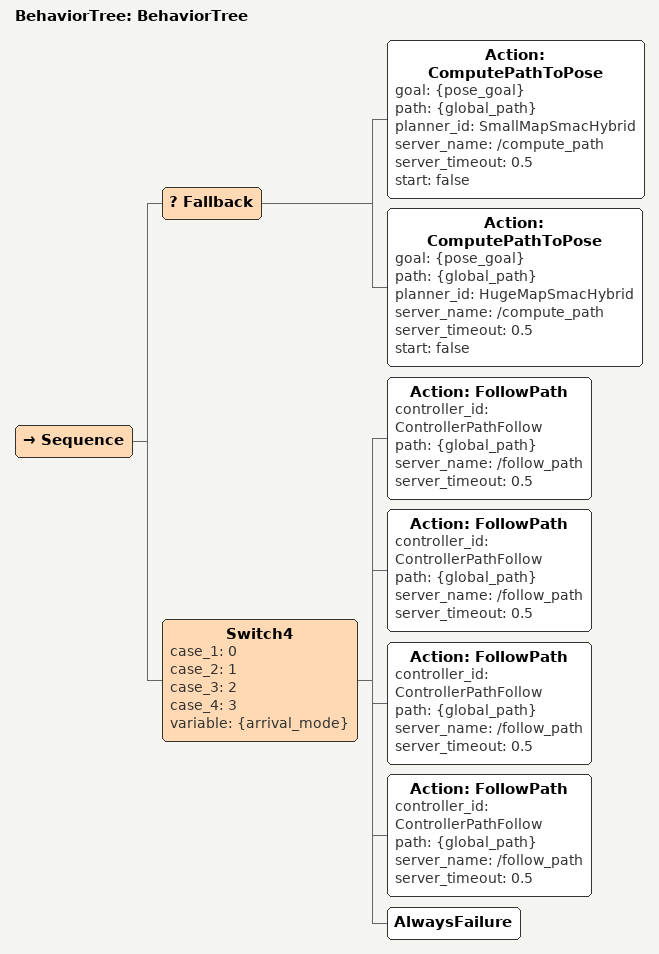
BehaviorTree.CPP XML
<?xml version="1.0"?>
<root main_tree_to_execute="BehaviorTree">
    <BehaviorTree ID="BehaviorTree">
        <Sequence>
            <Fallback>
                <Action ID="ComputePathToPose" goal="{pose_goal}" path="{global_path}" planner_id="SmallMapSmacHybrid" server_name="/compute_path" server_timeout="0.5" start="false"/>
                <Action ID="ComputePathToPose" goal="{pose_goal}" path="{global_path}" planner_id="HugeMapSmacHybrid" server_name="/compute_path" server_timeout="0.5" start="false"/>
            </Fallback>
            <Switch4 case_1="0" case_2="1" case_3="2" case_4="3" variable="{arrival_mode}">
                <Action ID="FollowPath" controller_id="ControllerPathFollow" path="{global_path}" server_name="/follow_path" server_timeout="0.5"/>
                <Action ID="FollowPath" controller_id="ControllerPathFollow" path="{global_path}" server_name="/follow_path" server_timeout="0.5"/>
                <Action ID="FollowPath" controller_id="ControllerPathFollow" path="{global_path}" server_name="/follow_path" server_timeout="0.5"/>
                <Action ID="FollowPath" controller_id="ControllerPathFollow" path="{global_path}" server_name="/follow_path" server_timeout="0.5"/>
                <AlwaysFailure/>
            </Switch4>
        </Sequence>
    </BehaviorTree>
</root>
